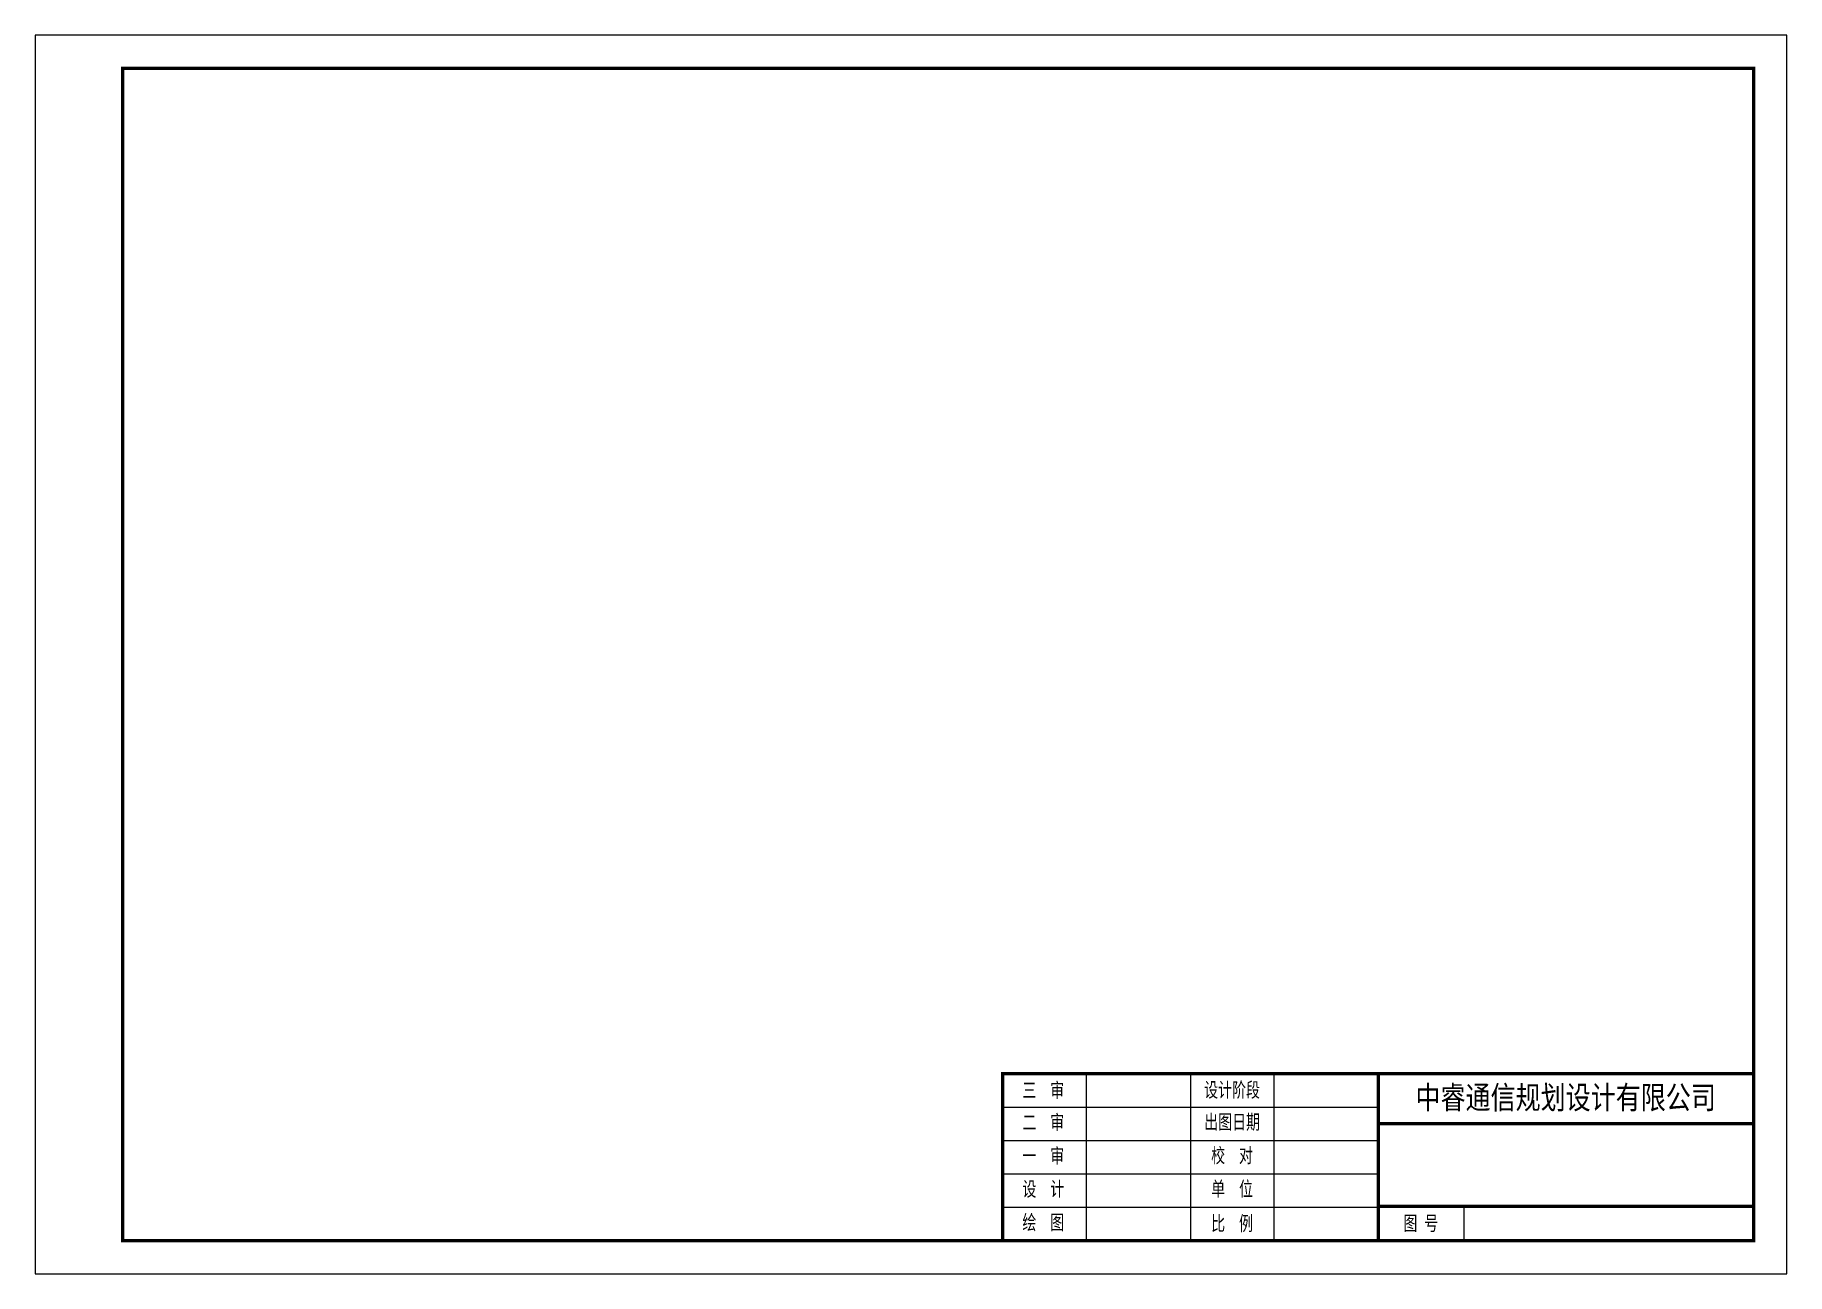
# Model space of a CAD drawing. Header units: inches. Extents: x 0 to 420, y 0 to 297.
import ezdxf
from ezdxf.enums import TextEntityAlignment as Align

# ---------------------------------------------------------------- set-up
doc = ezdxf.new("R2010")
doc.units = ezdxf.units.IN
doc.header["$MEASUREMENT"] = 0
doc.styles.add('宋体', font='', dxfattribs={"width": 0.8})
doc.styles.get('宋体').set_extended_font_data('SimSun')

# ---------------------------------------------------------------- blocks, each defined once
blk = doc.blocks.new('A3')
for p, q in [((252, 48), (252, 8)), ((277, 48), (277, 8)), ((297, 48), (297, 8)), ((232, 40), (322, 40)), ((232, 32), (322, 32)), ((232, 24), (322, 24)), ((232, 16), (322, 16))]:
    blk.add_line(p, q)
at = {"const_width": 0.8}
for points in [[(21, 289), (412, 289), (412, 8), (21, 8)], [(232, 48), (412, 48), (412, 8), (232, 8)], [(232, 48), (322, 48), (322, 8), (232, 8)], [(322, 48), (412, 48), (412, 36), (322, 36)], [(322, 16.24), (412, 16.24), (412, 8), (322, 8)]]:
    blk.add_lwpolyline(points, close=True, dxfattribs=at)
blk.add_lwpolyline([(322, 48), (412, 48), (412, 36), (322, 36)], close=True)
blk.add_lwpolyline([(342.5, 16), (342.5, 8)])
at = {"layer": 'DEFPOINTS'}
blk.add_lwpolyline([(0, 0), (420, 0), (420, 297), (0, 297)], close=True, dxfattribs=at)
at = {"style": '宋体', "width": 0.7}
for s, p in [('三  审', (241.72, 44.14)), ('设计阶段', (286.97, 44.2)), ('二  审', (241.72, 36.44)), ('出图日期', (286.97, 36.5)), ('一  审', (241.72, 28.44)), ('校  对', (286.97, 28.5)), ('设  计', (241.72, 20.44)), ('单  位', (286.97, 20.5)), ('绘  图', (241.72, 12.44)), ('比  例', (286.97, 12.2)), ('图 号', (332.22, 12.14))]:
    blk.add_text(s, height=3.5, dxfattribs=at).set_placement(p, align=Align.MIDDLE)
at = {"color": 7, "insert": (366.95, 42), "char_height": 5.5, "width": 90.9099, "attachment_point": 5, "style": '宋体'}
blk.add_mtext('{\\fSimHei|b1|i0|c134|p2;\\C256;中睿通信规划设计有限公司}', dxfattribs=at)

msp = doc.modelspace()

# ---------------------------------------------------------------- block references
msp.add_blockref('A3', (0, 0))

doc.saveas('drawing.dxf')
